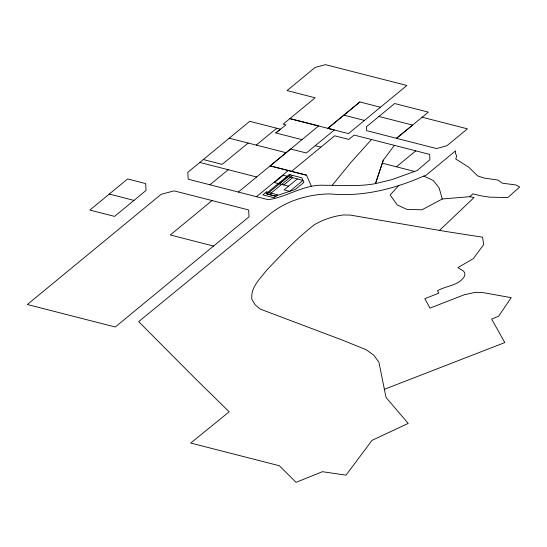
<?xml version="1.0" encoding="UTF-8"?>
<svg xmlns="http://www.w3.org/2000/svg" width="547" height="547" viewBox="0 0 547 547"><rect width="100%" height="100%" fill="white"/><g stroke="black" fill="none" stroke-linecap="round" stroke-linejoin="round"><path stroke-width="0.82" d="M383.303 160.162L375.481 183.621L391.898 179.628L417.306 170.438L429.915 159.69L429.593 154.391L394.394 145.358L383.303 160.162L375.481 183.621C358.818 186.739 341.779 185.16 324.932 185.324C304.611 183.758 287.551 197.043 268.112 199.682L188.223 179.218L187.758 172.38L249.719 121.318L280.502 129.181L275.722 132.935L301.992 139.649M332.138 185.399L350.839 162.48L371.509 139.512M398.825 185.358L390.155 195.053L397.245 204.954L406.982 209.412L421.963 209.788L442.277 198.985L469.77 196.694L474.085 197.515L439.514 230.41M469.77 196.694L472.875 193.843L480.71 195.764L489.674 197.159L507.821 197.563L519.65 187.053L515.807 184.927L502.255 183.177L498.037 180.093L483.904 178.014L477.675 175.929L468.745 167.177L455.788 159.047L456.663 155.902L455.576 153.604L455.535 150.849L426.147 175.204L423.713 176.079C394.278 189.043 362.333 197.091 330.012 193.898C307.387 194.226 284.543 201.2 267.305 216.236L138.678 321.636L195.047 378.346L229.152 411.802L190.732 443.056L279.332 465.743L296.057 482.338L322.402 471.705L346.046 475.165L372.015 440.362L408.219 423.405L386.018 397.457L378.941 362.271L373.676 355.078L366.066 349.683L342.224 340.036L260.167 309.069L255.032 304.693L251.887 299.318C250.355 287.36 260.057 278.902 266.594 270.252C281.842 254.321 297 237.966 314.614 224.619A38.536 19.152 -18.7 0 1 343.475 214.971L350.203 215.067L445.655 231.456L482.57 237.193L483.698 244.55L473.299 258.669L457.901 267.599L463.555 271.134L464.601 272.693A15.706 7.808 -18.7 0 1 464.253 276.597C458.659 285.835 445.901 285.678 437.491 290.792L438.872 293.13L424.814 298.71L430.004 308.132L464.068 294.819L475.439 292.324L482.256 292.467L511.213 297.664L498.549 316.303L491.603 319.065L504.84 342.566L384.377 389.314M133.967 200.407L146.056 190.424L145.646 183.573L127.608 178.958L89.852 210.062L114.528 216.393L133.967 200.407L109.284 194.062M380.459 107.233L348.466 133.612L327.865 128.347L359.864 101.968L380.459 107.233L406.872 85.476L325.527 64.662L315.188 67.404L287.066 90.576L315.154 97.804L283.148 124.169L285.992 124.894L275.722 132.935M327.865 128.347L359.864 101.968M311.346 186.185L306.532 175.19L270.136 165.885L318.614 125.96L289.869 118.617L334.32 129.988L306.354 152.989L290.621 149.01L238.348 192.052M256.249 145.092L276.714 128.23M209.932 184.777L228.236 169.72M212.051 200.571L174.09 190.869L161.16 194.301L27.35 304.508L115.267 327.01L249.042 216.803L248.632 209.952L212.051 200.571L170.295 234.971L213.542 246.061M256.488 196.701L288.269 170.527M270.136 165.885L291.53 171.341L334.668 135.8L348.801 139.417L354.1 135.068L394.394 145.358M279.12 183.758L287.948 176.483M290.348 174.869L267.175 193.953L275.408 196.065M269.37 194.52L292.549 175.437M283.838 184.968L292.666 177.693M378.955 116.477L412.602 125.085L396.534 138.309L428.342 112.128L394.667 103.533L366.408 126.801L366.681 130.665L436.492 148.552L446.824 145.796L467.432 128.839L422.14 117.222M382.285 163.191L396.438 166.794L415.795 150.856M248.222 143.047L222.109 164.367L203.334 159.546M343.851 115.15L364.459 120.422M315.188 145.687L320.898 147.143M229.241 138.2L286.095 152.729M199.826 162.452L256.639 176.982M396.438 166.794L414.517 171.45M291.53 171.341L306.532 175.19M297.301 178.972L302.963 180.428L289.719 191.334L284.057 189.884L297.383 178.903L283.23 175.279L274.403 182.548L288.556 186.178M423.713 176.079L433.21 180.442L439.104 187.867L442.277 198.985M266.368 191.935L262.833 194.841L274.156 197.747L277.691 194.835L266.368 191.935M289.226 174.582L265.938 193.761L275.203 196.134L295.271 189.494L303.845 182.431L301.821 177.809L289.226 174.582"/></g></svg>
